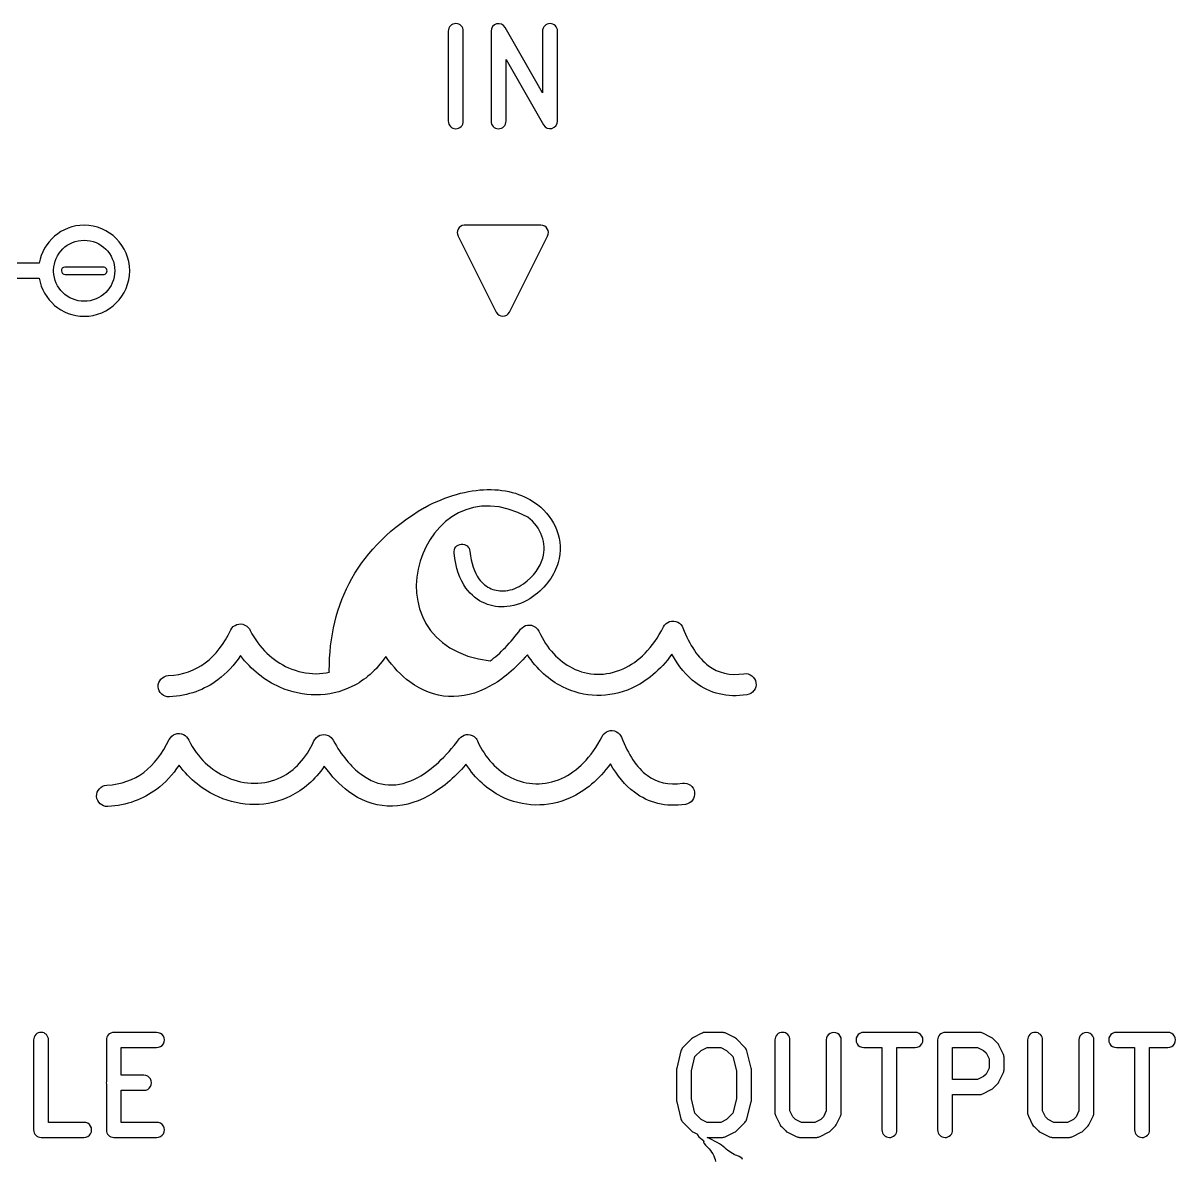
# Model space of a CAD drawing. Extents: x 3 to 91, y 4 to 114.
# Drawn here: x 50.05 to 88.51, y 75.94 to 113.74 of the extents above; entities that cross this region are included whole.
import ezdxf

# ---------------------------------------------------------------- set-up
doc = ezdxf.new("R2010")
doc.units = 0
doc.layers.add('Layer_1', color=7, linetype='CONTINUOUS')

msp = doc.modelspace()

# ---------------------------------------------------------------- linework, layer by layer
at = {"layer": 'Layer_1', "color": 7}
for points in [[(64.23122, 113.465743), (64.23122, 110.46541)], [(64.731449, 110.46541), (64.731449, 113.465743)], [(67.374182, 113.465743), (67.374182, 111.406954)], [(66.159784, 110.46541), (66.159784, 112.524199), (67.407255, 110.341386)], [(67.322506, 106.992236), (64.783125, 106.992236)], [(64.558848, 106.631018), (65.830089, 104.091638)], [(66.275539, 104.091638), (67.54678, 106.631018)], [(50.585025, 105.722546), (47.431213, 105.722546)], [(52.716678, 105.59749), (51.447506, 105.59749)], [(47.431213, 105.222835), (50.585025, 105.222835)], [(54.502616, 80.060031), (53.074278, 80.060031), (53.074278, 80.060031)], [(73.380017, 80.060031), (72.838447, 80.060031)], [(78.910428, 80.060547), (78.093939, 80.060547)], [(81.951586, 80.060547), (80.808504, 80.060547), (80.808504, 80.060547)], [(87.338854, 80.060547), (86.522882, 80.060547)], [(88.23699, 80.060547), (87.419986, 80.060547)], [(50.395372, 79.810434), (50.395372, 76.810099)], [(52.074341, 77.060215), (50.895601, 77.060215), (50.895601, 79.810434)], [(52.824165, 79.810434), (52.824165, 78.421888)], [(72.34597, 79.844023), (72.060201, 79.558252)], [(76.843886, 79.810434), (76.843886, 77.440553), (76.745702, 77.244182), (76.660435, 77.158399), (76.463548, 77.060215), (76.010346, 77.060215), (75.813459, 77.158399), (75.728194, 77.244182), (75.630007, 77.440553), (75.630007, 79.810434)], [(80.55839, 79.810434), (80.55839, 78.279261)], [(82.556717, 79.701397), (82.41409, 79.844539)], [(85.272831, 79.809916), (85.272831, 77.440553), (85.174644, 77.244182), (85.088861, 77.158399), (84.892493, 77.060215), (84.438772, 77.060215), (84.242401, 77.158399), (84.15662, 77.244182), (84.058434, 77.440553), (84.058434, 79.809916)], [(54.074218, 78.631694), (53.323876, 78.631694), (53.323876, 79.560321), (54.502616, 79.560321)], [(71.994571, 79.442497), (71.851426, 78.870957)], [(74.336547, 78.870438), (74.19392, 79.441981)], [(78.093939, 79.560837), (78.701137, 79.560837)], [(79.201366, 76.810617), (79.201366, 79.560837)], [(86.522882, 79.560837), (87.130082, 79.560837)], [(87.629793, 76.810617), (87.629793, 79.560837)], [(71.844193, 78.810494), (71.844193, 77.810555)], [(74.344299, 77.810039), (74.344299, 78.809978)], [(82.603225, 78.413103), (82.74637, 78.698875)], [(54.502616, 77.060215), (53.323876, 77.060215), (53.323876, 78.131984), (54.074218, 78.131984)], [(80.55839, 78.198129), (80.55839, 76.810617)], [(82.41409, 78.205363), (82.556717, 78.347989)], [(71.851426, 77.749576), (71.994571, 77.178036)], [(74.19392, 77.17752), (74.336547, 77.74906)], [(81.058617, 76.810617), (81.058617, 77.989357)], [(72.060201, 77.062281), (72.34597, 76.77651)], [(85.60356, 76.98425), (85.746187, 77.270019)], [(50.645488, 76.560502), (52.074341, 76.560502)], [(53.074278, 76.560502), (54.502616, 76.560502)], [(72.411084, 76.729486), (72.545958, 76.661789)], [(72.868419, 76.560502), (73.380017, 76.559986)], [(73.491637, 76.586341), (73.777408, 76.728967)], [(75.554043, 76.729486), (75.839814, 76.586341)], [(75.951436, 76.560502), (76.52246, 76.560502)], [(76.634598, 76.586341), (76.920369, 76.729486)], [(76.984965, 76.775994), (77.128107, 76.919136)], [(83.774213, 76.919136), (83.917358, 76.77651)], [(83.982469, 76.729486), (84.26824, 76.586341)], [(85.413907, 76.77651), (85.557049, 76.919136)]]:
    msp.add_lwpolyline(points, dxfattribs=at)
for points in [[(64.484953, 113.718958)], [(67.627912, 113.718958)], [(52.082091, 106.992236)], [(64.757805, 106.992236)], [(52.082091, 106.492009)], [(51.435618, 105.59749)], [(63.445527, 97.578692)], [(72.057564, 93.560935)], [(67.253802, 93.444557)], [(54.926593, 91.256634)], [(65.205534, 89.79026)], [(70.009296, 89.906639)], [(52.872953, 87.600546)], [(50.649621, 80.063648)], [(72.813642, 80.061582)], [(75.383511, 80.064164)], [(78.94195, 80.064164)], [(83.811937, 80.063648)], [(87.370377, 80.064164)], [(72.867387, 79.560321), (73.321105, 79.560321), (73.517476, 79.462134), (73.725732, 79.253878), (73.84407, 78.779488), (73.84407, 77.841045), (73.725732, 77.366655), (73.517476, 77.158399), (73.321105, 77.060215), (72.867387, 77.060215), (72.6705, 77.158399), (72.46276, 77.366655), (72.343903, 77.841045), (72.343903, 78.779488), (72.46276, 79.253878), (72.6705, 79.462134), (72.867387, 79.560321)], [(81.058617, 79.560321), (81.892157, 79.560321), (82.089045, 79.462134), (82.174312, 79.376351), (82.273012, 79.179464), (82.273012, 78.869406), (82.174312, 78.672519), (82.089045, 78.587252), (81.892157, 78.488549), (81.058617, 78.488549), (81.058617, 79.560321)]]:
    msp.add_lwpolyline(points, close=True, dxfattribs=at)
for points in [[(64.304611, 113.645936), (64.256822, 113.598244), (64.230351, 113.533253), (64.23122, 113.465743)], [(64.484953, 113.718958), (64.417445, 113.719965), (64.3524, 113.693627), (64.304611, 113.645936)], [(64.731449, 113.465743), (64.733223, 113.603702), (64.62291, 113.717022), (64.484953, 113.718958)], [(65.845942, 113.70746), (65.736339, 113.678362), (65.660045, 113.579143), (65.660073, 113.465743)], [(65.660073, 113.465743), (65.660073, 113.465743), (65.660073, 110.46541), (65.660073, 110.46541)], [(66.12723, 113.589766), (66.071007, 113.688248), (65.955545, 113.736558), (65.845942, 113.70746)], [(67.374182, 111.406954), (67.374182, 111.406954), (66.12723, 113.589766), (66.12723, 113.589766)], [(67.447571, 113.645935), (67.399783, 113.598243), (67.373313, 113.533252), (67.374182, 113.465743)], [(67.627912, 113.718958), (67.560405, 113.719964), (67.49536, 113.693626), (67.447571, 113.645935)], [(67.874408, 113.465743), (67.876182, 113.603702), (67.765869, 113.717022), (67.627912, 113.718958)], [(67.874408, 110.46541), (67.874408, 110.46541), (67.874408, 113.465743), (67.874408, 113.465743)], [(64.23122, 110.46541), (64.229446, 110.327451), (64.33976, 110.21413), (64.477717, 110.212195)], [(64.658059, 110.285217), (64.705848, 110.332909), (64.732318, 110.3979), (64.731449, 110.46541)], [(65.660073, 110.46541), (65.658298, 110.327649), (65.7683, 110.214412), (65.906054, 110.212195)], [(66.086394, 110.285218), (66.134183, 110.332909), (66.160653, 110.3979), (66.159784, 110.46541)], [(67.68854, 110.223697), (67.798141, 110.252795), (67.874435, 110.352011), (67.874408, 110.46541)], [(64.477717, 110.212195), (64.545224, 110.211188), (64.61027, 110.237525), (64.658059, 110.285217)], [(65.906054, 110.212195), (65.973561, 110.211189), (66.038606, 110.237526), (66.086394, 110.285218)], [(67.407255, 110.341386), (67.463479, 110.242908), (67.578938, 110.1946), (67.68854, 110.223697)], [(52.082091, 106.992236), (51.33124, 106.992236), (50.705281, 106.440443), (50.585025, 105.722546)], [(53.603445, 105.472433), (53.603445, 106.308593), (52.918251, 106.992236), (52.082091, 106.992236)], [(64.757805, 106.992236), (64.582849, 106.975338), (64.47978, 106.788008), (64.558848, 106.631018)], [(64.783125, 106.992236), (64.774632, 106.99266), (64.766271, 106.99266), (64.757805, 106.992236)], [(67.54678, 106.631018), (67.62955, 106.797508), (67.508437, 106.992776), (67.322506, 106.992236)], [(51.065099, 105.496204), (51.077931, 106.050224), (51.524833, 106.492009), (52.082091, 106.492009)], [(52.082091, 106.492009), (52.647503, 106.492009), (53.103734, 106.037843), (53.103734, 105.472433)], [(51.065099, 105.449178), (51.066576, 105.464819), (51.066576, 105.480563), (51.065099, 105.496204)], [(52.082091, 104.453373), (51.52468, 104.453373), (51.077701, 104.89493), (51.065099, 105.449178)], [(51.435618, 105.59749), (51.369593, 105.590614), (51.320425, 105.533379), (51.323583, 105.467072)], [(51.323583, 105.467072), (51.326741, 105.400765), (51.381126, 105.348462), (51.447506, 105.347892)], [(51.447506, 105.59749), (51.443546, 105.597678), (51.439579, 105.597678), (51.435618, 105.59749)], [(52.082091, 103.953145), (52.918251, 103.953145), (53.603445, 104.636263), (53.603445, 105.472433)], [(53.103734, 105.472433), (53.103734, 104.907013), (52.647503, 104.453383), (52.082091, 104.453373)], [(52.831013, 105.537297), (52.807029, 105.577029), (52.763008, 105.600204), (52.716678, 105.59749)], [(52.716678, 105.347892), (52.763008, 105.345178), (52.807029, 105.368353), (52.831013, 105.408085)], [(52.831013, 105.408085), (52.854998, 105.447817), (52.854998, 105.497565), (52.831013, 105.537297)], [(50.585025, 105.222835), (50.705281, 104.504934), (51.33124, 103.953154), (52.082091, 103.953145)], [(51.447506, 105.347892), (51.447506, 105.347892), (52.716678, 105.347892), (52.716678, 105.347892)], [(65.830089, 104.091638), (65.922908, 103.909918), (66.182715, 103.909918), (66.275539, 104.091638)], [(66.88139, 97.251041), (63.325567, 99.18114), (61.277299, 92.993365), (65.628079, 92.454441)], [(64.50547, 98.01198), (64.86714, 98.115826), (65.210905, 98.165958), (65.529604, 98.17312)], [(65.529604, 98.17312), (66.218925, 98.187444), (66.790077, 97.990495), (67.20367, 97.673586)], [(63.445527, 97.578692), (63.816149, 97.773851), (64.170657, 97.915296), (64.50547, 98.01198)], [(61.017685, 95.209935), (61.533332, 96.124852), (62.324709, 96.919809), (63.434784, 97.573321)], [(63.434784, 97.573321), (63.438365, 97.575112), (63.441946, 97.576902), (63.445527, 97.578692)], [(67.20367, 97.673586), (67.511626, 97.437247), (67.733641, 97.136453), (67.855391, 96.80343)], [(67.355857, 96.622595), (67.269916, 96.860724), (67.106986, 97.077368), (66.88139, 97.251041)], [(67.384504, 95.886723), (67.454332, 96.135594), (67.440008, 96.389837), (67.355857, 96.622595)], [(67.855391, 96.80343), (67.977142, 96.466827), (67.996836, 96.101576), (67.896572, 95.743487)], [(64.4249, 96.062186), (64.410576, 96.209003), (64.518003, 96.337915), (64.66482, 96.352238)], [(64.66482, 96.352238), (64.811636, 96.366562), (64.940548, 96.259135), (64.954872, 96.112319)], [(64.820588, 94.887655), (64.618268, 95.170545), (64.473242, 95.557281), (64.4249, 96.062186)], [(64.954872, 96.112319), (64.994261, 95.709469), (65.103478, 95.410464), (65.255666, 95.197402)], [(66.736364, 95.027309), (67.089081, 95.279762), (67.298563, 95.580557), (67.384504, 95.886723)], [(67.896572, 95.743487), (67.780193, 95.324523), (67.504464, 94.921673), (67.04611, 94.594022)], [(60.260327, 92.12858), (60.263907, 93.260141), (60.502037, 94.295018), (61.017685, 95.209935)], [(65.255666, 95.197402), (65.370255, 95.038052), (65.508119, 94.928835), (65.658516, 94.866169)], [(66.138355, 94.796342), (66.347837, 94.816037), (66.557319, 94.898397), (66.736364, 95.027309)], [(65.449034, 94.377378), (65.212696, 94.477643), (64.996052, 94.645945), (64.820588, 94.887655)], [(65.658516, 94.866169), (65.808913, 94.801713), (65.973634, 94.780228), (66.138355, 94.796342)], [(66.186697, 94.268161), (65.937825, 94.243095), (65.683582, 94.277113), (65.449034, 94.377378)], [(67.04611, 94.594022), (66.793658, 94.413187), (66.492863, 94.296808), (66.186697, 94.268161)], [(56.1244, 92.393566), (56.468166, 92.65139), (56.747475, 93.023802), (56.974861, 93.489318)], [(56.974861, 93.489318), (57.060803, 93.666572), (57.273866, 93.73998), (57.449329, 93.654039)], [(57.449329, 93.654039), (57.531689, 93.612858), (57.592565, 93.544821), (57.624793, 93.466042)], [(57.624793, 93.466042), (57.920216, 92.880567), (58.382151, 92.458022), (58.90317, 92.228845)], [(65.628079, 92.454441), (65.966473, 92.706894), (66.308447, 93.057821), (66.645051, 93.510803)], [(66.645051, 93.510803), (66.76143, 93.668362), (66.983445, 93.70059), (67.141004, 93.584211)], [(67.141004, 93.584211), (67.191136, 93.546612), (67.228736, 93.49827), (67.253802, 93.444557)], [(70.061219, 92.191246), (70.575076, 92.424003), (71.054915, 92.882357), (71.411214, 93.591373)], [(71.411214, 93.591373), (71.498945, 93.766837), (71.712008, 93.836664), (71.887472, 93.748932)], [(71.887472, 93.748932), (71.968042, 93.707752), (72.027127, 93.639715), (72.057564, 93.560935)], [(72.057564, 93.560935), (72.284951, 92.980832), (72.567841, 92.552915), (72.913396, 92.295091)], [(67.253802, 93.444557), (67.516997, 92.862662), (67.914476, 92.44907), (68.369249, 92.219893)], [(54.890784, 91.96565), (55.381366, 91.992506), (55.787797, 92.141113), (56.1244, 92.393566)], [(57.300722, 92.637066), (57.085869, 92.316577), (56.835207, 92.044429), (56.546945, 91.827785)], [(58.611327, 91.577123), (58.111793, 91.797348), (57.65523, 92.155437), (57.300722, 92.637066)], [(62.143874, 92.599467), (61.834127, 92.139323), (61.445601, 91.808091), (61.017685, 91.598609)], [(62.947783, 91.757958), (62.661312, 91.971021), (62.392746, 92.252121), (62.143874, 92.599467)], [(66.870647, 92.663923), (66.460635, 92.191246), (66.041671, 91.840319), (65.622707, 91.609351)], [(68.046969, 91.587866), (67.593986, 91.815252), (67.187556, 92.176922), (66.870647, 92.663923)], [(71.688733, 92.680037), (71.305577, 92.141113), (70.843643, 91.76691), (70.351271, 91.544895)], [(72.487271, 91.727521), (72.177524, 91.958488), (71.912538, 92.278977), (71.688733, 92.680037)], [(54.554181, 91.593237), (54.543438, 91.788396), (54.693835, 91.954907), (54.890784, 91.96565)], [(58.90317, 92.228845), (59.198593, 92.098142), (59.511921, 92.030106), (59.821668, 92.030106)], [(59.821668, 92.030106), (59.970275, 92.030106), (60.118881, 92.04622), (60.265698, 92.078448)], [(60.265698, 92.078448), (60.262117, 92.094562), (60.260327, 92.112466), (60.260327, 92.12858)], [(68.369249, 92.219893), (68.632444, 92.0874), (68.915334, 92.015782), (69.200015, 92.010411)], [(69.200015, 92.010411), (69.486486, 92.005039), (69.778328, 92.064124), (70.061219, 92.191246)], [(72.913396, 92.295091), (73.235676, 92.053381), (73.625993, 91.960278), (74.093299, 92.028315)], [(74.093299, 92.028315), (74.286667, 92.056962), (74.467502, 91.922679), (74.496149, 91.727521)], [(54.926593, 91.256634), (54.731435, 91.245891), (54.564923, 91.396288), (54.554181, 91.593237)], [(56.546945, 91.827785), (56.099334, 91.489391), (55.563991, 91.292443), (54.926593, 91.256634)], [(59.814506, 91.32109), (59.404494, 91.32109), (58.994482, 91.408821), (58.611327, 91.577123)], [(61.017685, 91.598609), (60.63632, 91.410612), (60.226308, 91.32109), (59.814506, 91.32109)], [(64.244065, 91.267376), (63.787502, 91.292443), (63.350633, 91.458954), (62.947783, 91.757958)], [(65.622707, 91.609351), (65.160773, 91.355108), (64.697048, 91.24231), (64.244065, 91.267376)], [(69.183901, 91.303185), (68.790003, 91.312137), (68.405058, 91.408821), (68.046969, 91.587866)], [(70.351271, 91.544895), (69.971696, 91.373013), (69.576008, 91.294233), (69.183901, 91.303185)], [(74.195355, 91.324671), (73.5311, 91.226196), (72.965319, 91.369432), (72.487271, 91.727521)], [(74.496149, 91.727521), (74.524796, 91.534153), (74.390513, 91.353318), (74.195355, 91.324671)], [(54.921222, 89.83323), (55.007163, 90.010484), (55.220226, 90.083893), (55.395689, 89.997951)], [(59.75184, 89.788469), (59.83062, 89.967514), (60.040102, 90.049874), (60.219146, 89.971095)], [(64.596783, 89.856506), (64.713162, 90.014065), (64.935177, 90.046293), (65.092736, 89.929914)], [(69.362945, 89.937076), (69.450677, 90.11254), (69.66374, 90.182367), (69.839204, 90.094635)], [(69.839204, 90.094635), (69.919774, 90.053455), (69.978858, 89.985418), (70.009296, 89.906639)], [(54.070761, 88.737479), (54.414526, 88.995303), (54.693835, 89.367715), (54.921222, 89.83323)], [(55.395689, 89.997951), (55.47805, 89.956771), (55.538925, 89.888734), (55.571153, 89.809955)], [(55.571153, 89.809955), (55.866576, 89.224479), (56.328511, 88.801935), (56.84953, 88.572758)], [(58.659669, 88.579919), (59.098328, 88.796563), (59.488645, 89.192251), (59.75184, 89.788469)], [(60.219146, 89.971095), (60.296135, 89.937076), (60.35522, 89.879782), (60.391029, 89.809955)], [(60.391029, 89.809955), (60.672129, 89.303259), (60.985457, 88.923685), (61.32206, 88.673023)], [(63.234255, 88.576339), (63.683656, 88.82521), (64.1438, 89.249546), (64.596783, 89.856506)], [(65.092736, 89.929914), (65.142868, 89.892315), (65.180468, 89.843973), (65.205534, 89.79026)], [(65.205534, 89.79026), (65.468729, 89.208365), (65.866208, 88.794773), (66.320981, 88.565596)], [(68.01295, 88.536949), (68.526808, 88.769707), (69.006647, 89.22806), (69.362945, 89.937076)], [(70.009296, 89.906639), (70.236682, 89.326535), (70.519572, 88.898619), (70.865128, 88.640795)], [(55.250663, 88.979189), (55.03581, 88.658699), (54.785148, 88.386551), (54.496886, 88.169908)], [(56.561269, 87.919245), (56.061735, 88.13947), (55.605171, 88.497559), (55.250663, 88.979189)], [(60.095606, 88.94517), (59.785859, 88.485026), (59.397332, 88.153794), (58.969416, 87.944312)], [(60.899515, 88.103661), (60.613044, 88.316724), (60.344477, 88.597824), (60.095606, 88.94517)], [(64.822379, 89.009626), (64.412367, 88.536949), (63.993403, 88.186022), (63.574439, 87.955054)], [(65.998701, 87.933569), (65.545718, 88.160955), (65.139287, 88.522625), (64.822379, 89.009626)], [(69.640464, 89.02574), (69.257309, 88.486816), (68.795375, 88.112613), (68.303002, 87.890598)], [(70.439002, 88.073224), (70.129256, 88.304191), (69.86427, 88.624681), (69.640464, 89.02574)], [(52.837145, 88.309562), (53.327726, 88.336419), (53.734157, 88.485026), (54.070761, 88.737479)], [(56.84953, 88.572758), (57.144954, 88.442055), (57.458281, 88.374018), (57.768028, 88.374018)], [(57.768028, 88.374018), (58.074194, 88.374018), (58.37857, 88.440265), (58.659669, 88.579919)], [(61.32206, 88.673023), (61.612112, 88.456379), (61.920068, 88.338209), (62.235187, 88.320305)], [(62.235187, 88.320305), (62.553886, 88.302401), (62.890489, 88.386551), (63.234255, 88.576339)], [(66.320981, 88.565596), (66.584176, 88.433103), (66.867066, 88.361485), (67.151747, 88.356114)], [(67.151747, 88.356114), (67.438218, 88.350743), (67.73006, 88.409827), (68.01295, 88.536949)], [(70.865128, 88.640795), (71.187408, 88.399085), (71.577725, 88.305981), (72.045031, 88.374018)], [(52.500541, 87.93715), (52.489798, 88.132308), (52.640196, 88.29882), (52.837145, 88.309562)], [(54.496886, 88.169908), (54.045694, 87.833304), (53.510352, 87.634565), (52.872953, 87.600546)], [(62.195797, 87.61308), (61.739234, 87.638146), (61.302365, 87.804657), (60.899515, 88.103661)], [(72.045031, 88.374018), (72.238399, 88.402665), (72.419234, 88.268382), (72.447881, 88.073224)], [(52.872953, 87.600546), (52.677795, 87.589804), (52.511284, 87.740201), (52.500541, 87.93715)], [(57.764447, 87.663212), (57.354435, 87.663212), (56.944424, 87.750944), (56.561269, 87.919245)], [(58.969416, 87.944312), (58.588052, 87.754525), (58.176249, 87.663212), (57.764447, 87.663212)], [(63.574439, 87.955054), (63.112504, 87.700811), (62.648779, 87.588013), (62.195797, 87.61308)], [(67.135633, 87.648888), (66.741735, 87.657841), (66.356789, 87.754525), (65.998701, 87.933569)], [(68.303002, 87.890598), (67.923428, 87.718716), (67.52774, 87.639936), (67.135633, 87.648888)], [(72.147086, 87.670374), (71.482831, 87.571899), (70.917051, 87.715135), (70.439002, 88.073224)], [(72.447881, 88.073224), (72.476528, 87.879856), (72.342245, 87.699021), (72.147086, 87.670374)], [(50.649621, 80.063648), (50.582024, 80.064796), (50.516845, 80.038521), (50.468943, 79.990814)], [(50.895601, 79.810434), (50.897377, 79.948195), (50.787375, 80.061431), (50.649621, 80.063648)], [(53.074278, 80.060031), (52.936326, 80.060081), (52.824401, 79.948387), (52.824165, 79.810434)], [(54.726791, 79.937834), (54.680062, 80.016526), (54.594073, 80.063398), (54.502616, 80.060031)], [(72.669981, 80.020241), (72.669981, 80.020241), (72.411084, 79.89105), (72.411084, 79.89105)], [(72.749563, 80.05383), (72.721288, 80.047335), (72.694359, 80.035969), (72.669981, 80.020241)], [(72.799172, 80.061063), (72.782435, 80.06032), (72.765815, 80.057897), (72.749563, 80.05383)], [(72.813642, 80.061582), (72.808815, 80.061549), (72.803989, 80.061376), (72.799172, 80.061063)], [(72.838447, 80.060031), (72.830209, 80.060959), (72.821931, 80.061477), (72.813642, 80.061582)], [(73.491637, 80.033676), (73.456975, 80.050991), (73.418763, 80.060014), (73.380017, 80.060031)], [(73.777408, 79.890531), (73.777408, 79.890531), (73.491637, 80.033676), (73.491637, 80.033676)], [(75.383511, 80.064164), (75.315913, 80.065174), (75.250787, 80.038766), (75.202983, 79.990962)], [(75.559342, 79.988383), (75.513109, 80.035974), (75.449855, 80.063235), (75.383511, 80.064164)], [(76.968944, 80.02704), (76.891558, 79.982361), (76.843886, 79.899791), (76.843886, 79.810434)], [(77.219058, 80.02704), (77.141673, 80.071718), (77.046329, 80.071718), (76.968944, 80.02704)], [(77.344116, 79.810434), (77.344116, 79.899791), (77.296444, 79.982361), (77.219058, 80.02704)], [(78.093939, 80.060547), (78.002482, 80.063914), (77.916493, 80.017042), (77.869764, 79.93835)], [(78.935232, 80.063648), (78.926918, 80.063029), (78.918639, 80.061994), (78.910428, 80.060547)], [(78.94195, 80.064164), (78.939709, 80.064022), (78.937469, 80.06385), (78.935232, 80.063648)], [(78.99156, 80.060547), (78.975184, 80.063399), (78.958566, 80.064611), (78.94195, 80.064164)], [(79.808564, 80.060547), (79.808564, 80.060547), (78.99156, 80.060547), (78.99156, 80.060547)], [(80.032739, 79.93835), (79.98601, 80.017042), (79.900022, 80.063914), (79.808564, 80.060547)], [(80.808504, 80.060547), (80.742162, 80.060571), (80.678531, 80.034227), (80.631621, 79.987317)], [(82.063208, 80.034192), (82.028545, 80.051508), (81.990333, 80.06053), (81.951586, 80.060547)], [(82.348976, 79.891566), (82.348976, 79.891566), (82.063208, 80.034192), (82.063208, 80.034192)], [(83.811937, 80.063648), (83.744339, 80.064658), (83.679213, 80.03825), (83.631409, 79.990445)], [(83.98777, 79.987867), (83.941536, 80.035457), (83.878282, 80.062719), (83.811937, 80.063648)], [(85.397888, 80.02652), (85.320503, 79.981842), (85.272831, 79.899272), (85.272831, 79.809916)], [(85.648001, 80.02652), (85.570616, 80.071198), (85.475273, 80.071198), (85.397888, 80.02652)], [(85.773058, 79.809916), (85.773058, 79.899272), (85.725387, 79.981842), (85.648001, 80.02652)], [(86.522882, 80.060547), (86.431424, 80.063914), (86.345435, 80.017042), (86.298707, 79.93835)], [(87.363659, 80.063648), (87.355344, 80.063029), (87.347065, 80.061994), (87.338854, 80.060547)], [(87.370377, 80.064164), (87.368135, 80.064022), (87.365896, 80.06385), (87.363659, 80.063648)], [(87.419986, 80.060547), (87.403611, 80.063399), (87.386992, 80.064611), (87.370377, 80.064164)], [(88.461165, 79.93835), (88.414437, 80.017042), (88.328448, 80.063914), (88.23699, 80.060547)], [(50.468943, 79.990814), (50.42104, 79.943107), (50.3945, 79.878035), (50.395372, 79.810434)], [(54.502616, 79.560321), (54.594073, 79.556954), (54.680062, 79.603827), (54.726791, 79.682518)], [(54.726791, 79.682518), (54.773519, 79.761209), (54.773519, 79.859143), (54.726791, 79.937834)], [(72.411084, 79.89105), (72.386987, 79.878986), (72.364998, 79.863105), (72.34597, 79.844023)], [(73.842519, 79.844023), (73.823453, 79.862921), (73.801468, 79.878625), (73.777408, 79.890531)], [(74.12829, 79.558252), (74.12829, 79.558252), (73.842519, 79.844023), (73.842519, 79.844023)], [(75.202983, 79.990962), (75.155179, 79.943157), (75.128771, 79.878032), (75.129781, 79.810434)], [(75.129781, 79.810434), (75.129781, 79.810434), (75.129781, 77.381641), (75.129781, 77.381641)], [(75.630007, 79.810434), (75.630997, 79.876777), (75.605576, 79.940793), (75.559342, 79.988383)], [(77.344116, 77.381641), (77.344116, 77.381641), (77.344116, 79.810434), (77.344116, 79.810434)], [(77.869764, 79.93835), (77.823036, 79.859659), (77.823036, 79.761725), (77.869764, 79.683034)], [(77.869764, 79.683034), (77.916493, 79.604342), (78.002482, 79.55747), (78.093939, 79.560837)], [(79.808564, 79.560837), (79.900022, 79.55747), (79.98601, 79.604342), (80.032739, 79.683034)], [(80.032739, 79.683034), (80.079467, 79.761725), (80.079467, 79.859659), (80.032739, 79.93835)], [(80.631621, 79.987317), (80.58471, 79.940406), (80.558367, 79.876775), (80.55839, 79.810434)], [(82.41409, 79.844539), (82.395062, 79.863621), (82.373074, 79.879502), (82.348976, 79.891566)], [(82.603225, 79.636801), (82.591271, 79.660678), (82.575569, 79.682487), (82.556717, 79.701397)], [(82.74637, 79.35103), (82.74637, 79.35103), (82.603225, 79.636801), (82.603225, 79.636801)], [(83.631409, 79.990445), (83.583604, 79.94264), (83.557197, 79.877514), (83.558207, 79.809916)], [(83.558207, 79.809916), (83.558207, 79.809916), (83.558207, 77.381641), (83.558207, 77.381641)], [(84.058434, 79.809916), (84.059424, 79.876259), (84.034003, 79.940276), (83.98777, 79.987867)], [(85.773058, 77.381641), (85.773058, 77.381641), (85.773058, 79.809916), (85.773058, 79.809916)], [(86.298707, 79.93835), (86.251978, 79.859659), (86.251978, 79.761725), (86.298707, 79.683034)], [(86.298707, 79.683034), (86.345435, 79.604342), (86.431424, 79.55747), (86.522882, 79.560837)], [(88.23699, 79.560837), (88.328448, 79.55747), (88.414437, 79.604342), (88.461165, 79.683034)], [(88.461165, 79.683034), (88.507894, 79.761725), (88.507894, 79.859659), (88.461165, 79.93835)], [(72.060201, 79.558252), (72.02827, 79.526303), (72.00559, 79.486302), (71.994571, 79.442497)], [(74.19392, 79.441981), (74.182988, 79.48597), (74.160302, 79.52616), (74.12829, 79.558252)], [(78.701137, 79.560837), (78.701137, 79.560837), (78.701137, 76.810617), (78.701137, 76.810617)], [(79.201366, 79.560837), (79.201366, 79.560837), (79.808564, 79.560837), (79.808564, 79.560837)], [(82.772725, 79.239408), (82.772708, 79.278155), (82.763686, 79.316367), (82.74637, 79.35103)], [(82.772725, 78.810494), (82.772725, 78.810494), (82.772725, 79.239408), (82.772725, 79.239408)], [(87.130082, 79.560837), (87.130082, 79.560837), (87.130082, 76.810617), (87.130082, 76.810617)], [(87.629793, 79.560837), (87.629793, 79.560837), (88.23699, 79.560837), (88.23699, 79.560837)], [(71.851426, 78.870957), (71.846561, 78.851173), (71.844132, 78.830868), (71.844193, 78.810494)], [(74.344299, 78.809978), (74.34419, 78.830372), (74.341587, 78.850677), (74.336547, 78.870438)], [(54.298393, 78.509497), (54.251665, 78.588188), (54.165676, 78.635061), (54.074218, 78.631694)], [(54.298393, 78.254181), (54.345122, 78.332872), (54.345122, 78.430806), (54.298393, 78.509497)], [(82.74637, 78.698875), (82.763685, 78.733536), (82.772708, 78.771748), (82.772725, 78.810494)], [(52.824165, 78.421888), (52.819748, 78.395024), (52.819748, 78.367619), (52.824165, 78.340756)], [(52.824165, 78.340756), (52.824165, 78.340756), (52.824165, 76.810099), (52.824165, 76.810099)], [(54.074218, 78.131984), (54.165676, 78.128617), (54.251665, 78.175489), (54.298393, 78.254181)], [(80.55839, 78.279261), (80.553973, 78.252398), (80.553973, 78.224993), (80.55839, 78.198129)], [(82.063208, 78.01571), (82.063208, 78.01571), (82.348976, 78.158339), (82.348976, 78.158339)], [(82.348976, 78.158339), (82.373073, 78.170402), (82.395062, 78.186282), (82.41409, 78.205363)], [(82.556717, 78.347989), (82.575615, 78.367056), (82.591319, 78.389043), (82.603225, 78.413103)], [(71.844193, 77.810555), (71.844089, 77.790008), (71.846519, 77.769528), (71.851426, 77.749576)], [(74.336547, 77.74906), (74.341629, 77.76899), (74.344233, 77.789471), (74.344299, 77.810039)], [(81.058617, 77.989357), (81.058617, 77.989357), (81.951586, 77.989357), (81.951586, 77.989357)], [(81.951586, 77.989357), (81.990332, 77.989374), (82.028545, 77.998395), (82.063208, 78.01571)], [(75.129781, 77.381641), (75.129798, 77.342894), (75.13882, 77.304681), (75.156136, 77.270019)], [(77.31776, 77.270019), (77.335076, 77.304681), (77.344098, 77.342894), (77.344116, 77.381641)], [(83.558207, 77.381641), (83.558224, 77.342894), (83.567247, 77.304681), (83.584562, 77.270019)], [(85.746187, 77.270019), (85.763681, 77.304638), (85.772881, 77.342853), (85.773058, 77.381641)], [(52.298486, 76.938006), (52.251766, 77.016692), (52.165791, 77.063568), (52.074341, 77.060215)], [(52.298486, 76.68271), (52.345207, 76.761396), (52.345207, 76.85932), (52.298486, 76.938006)], [(54.726761, 76.938006), (54.68004, 77.016692), (54.594065, 77.063568), (54.502616, 77.060215)], [(54.726761, 76.68271), (54.773481, 76.761396), (54.773481, 76.85932), (54.726761, 76.938006)], [(71.994571, 77.178036), (72.00559, 77.134231), (72.02827, 77.094229), (72.060201, 77.062281)], [(73.842519, 76.775994), (73.842519, 76.775994), (74.12829, 77.061765), (74.12829, 77.061765)], [(74.12829, 77.061765), (74.160222, 77.093714), (74.182902, 77.133715), (74.19392, 77.17752)], [(75.156136, 77.270019), (75.156136, 77.270019), (75.298762, 76.98425), (75.298762, 76.98425)], [(75.298762, 76.98425), (75.310825, 76.960153), (75.326705, 76.938165), (75.345786, 76.919136)], [(77.128107, 76.919136), (77.147189, 76.938165), (77.16307, 76.960153), (77.175134, 76.98425)], [(77.175134, 76.98425), (77.175134, 76.98425), (77.31776, 77.270019), (77.31776, 77.270019)], [(83.584562, 77.270019), (83.584562, 77.270019), (83.727704, 76.98425), (83.727704, 76.98425)], [(83.727704, 76.98425), (83.739611, 76.960189), (83.755315, 76.938203), (83.774213, 76.919136)], [(85.557049, 76.919136), (85.575948, 76.938203), (85.591653, 76.960189), (85.60356, 76.98425)], [(50.395372, 76.810099), (50.395608, 76.672145), (50.507534, 76.560451), (50.645488, 76.560502)], [(52.074341, 76.560502), (52.165791, 76.557149), (52.251766, 76.604024), (52.298486, 76.68271)], [(52.824165, 76.810099), (52.824401, 76.672146), (52.936326, 76.560452), (53.074278, 76.560502)], [(54.502616, 76.560502), (54.594065, 76.557149), (54.68004, 76.604024), (54.726761, 76.68271)], [(72.34597, 76.77651), (72.364998, 76.757429), (72.386987, 76.741549), (72.411084, 76.729486)], [(72.545958, 76.661789), (72.524341, 76.652423), (72.565246, 76.601634), (72.648277, 76.538798)], [(73.457532, 76.207553), (73.33707, 76.320043), (73.084708, 76.463368), (72.868419, 76.560502)], [(73.380017, 76.559986), (73.418763, 76.560003), (73.456975, 76.569026), (73.491637, 76.586341)], [(73.777408, 76.728967), (73.801504, 76.741031), (73.823492, 76.756912), (73.842519, 76.775994)], [(75.345786, 76.919136), (75.345786, 76.919136), (75.488931, 76.775994), (75.488931, 76.775994)], [(75.488931, 76.775994), (75.507998, 76.757096), (75.529983, 76.741392), (75.554043, 76.729486)], [(75.839814, 76.586341), (75.87452, 76.569204), (75.91273, 76.560358), (75.951436, 76.560502)], [(76.52246, 76.560502), (76.56134, 76.560278), (76.599736, 76.569126), (76.634598, 76.586341)], [(76.920369, 76.729486), (76.944247, 76.74144), (76.966055, 76.757141), (76.984965, 76.775994)], [(78.701137, 76.810617), (78.700146, 76.744273), (78.725568, 76.680256), (78.771802, 76.632665)], [(78.771802, 76.632665), (78.818036, 76.585074), (78.881291, 76.557813), (78.947636, 76.556885)], [(78.947636, 76.556885), (79.015234, 76.555875), (79.08036, 76.582283), (79.128165, 76.630088)], [(79.128165, 76.630088), (79.175969, 76.677893), (79.202376, 76.743019), (79.201366, 76.810617)], [(80.55839, 76.810617), (80.556326, 76.672657), (80.66641, 76.559102), (80.804368, 76.556885)], [(80.804368, 76.556885), (80.872056, 76.555733), (80.937317, 76.582079), (80.985235, 76.629899)], [(80.985235, 76.629899), (81.033153, 76.67772), (81.059631, 76.742928), (81.058617, 76.810617)], [(83.917358, 76.77651), (83.936386, 76.757429), (83.958373, 76.741549), (83.982469, 76.729486)], [(84.26824, 76.586341), (84.302946, 76.569204), (84.341157, 76.560358), (84.379863, 76.560502)], [(84.379863, 76.560502), (84.379863, 76.560502), (84.951402, 76.560502), (84.951402, 76.560502)], [(84.951402, 76.560502), (84.990108, 76.560358), (85.028319, 76.569204), (85.063025, 76.586341)], [(85.063025, 76.586341), (85.063025, 76.586341), (85.348793, 76.729486), (85.348793, 76.729486)], [(85.348793, 76.729486), (85.37289, 76.741549), (85.394878, 76.757429), (85.413907, 76.77651)], [(87.130082, 76.810617), (87.128018, 76.672657), (87.238101, 76.559102), (87.37606, 76.556885)], [(87.37606, 76.556885), (87.443659, 76.555874), (87.508785, 76.582282), (87.55659, 76.630087)], [(87.55659, 76.630087), (87.604395, 76.677892), (87.630803, 76.743019), (87.629793, 76.810617)], [(72.648277, 76.538798), (72.73867, 76.47039), (72.783826, 76.414258), (72.749047, 76.414258)], [(72.749047, 76.414258), (72.714267, 76.414258), (72.779521, 76.328353), (72.893742, 76.223573)], [(72.893742, 76.223573), (73.00796, 76.118803), (73.123146, 75.909306), (73.150057, 75.757967)], [(73.859574, 75.952272), (73.754799, 75.983932), (73.573949, 76.098833), (73.457532, 76.207553)], [(74.050259, 75.822563), (74.050259, 75.862163), (73.964349, 75.92067), (73.859574, 75.952272)]]:
    msp.add_open_spline(points, degree=3, dxfattribs=at)

doc.saveas('drawing.dxf')
